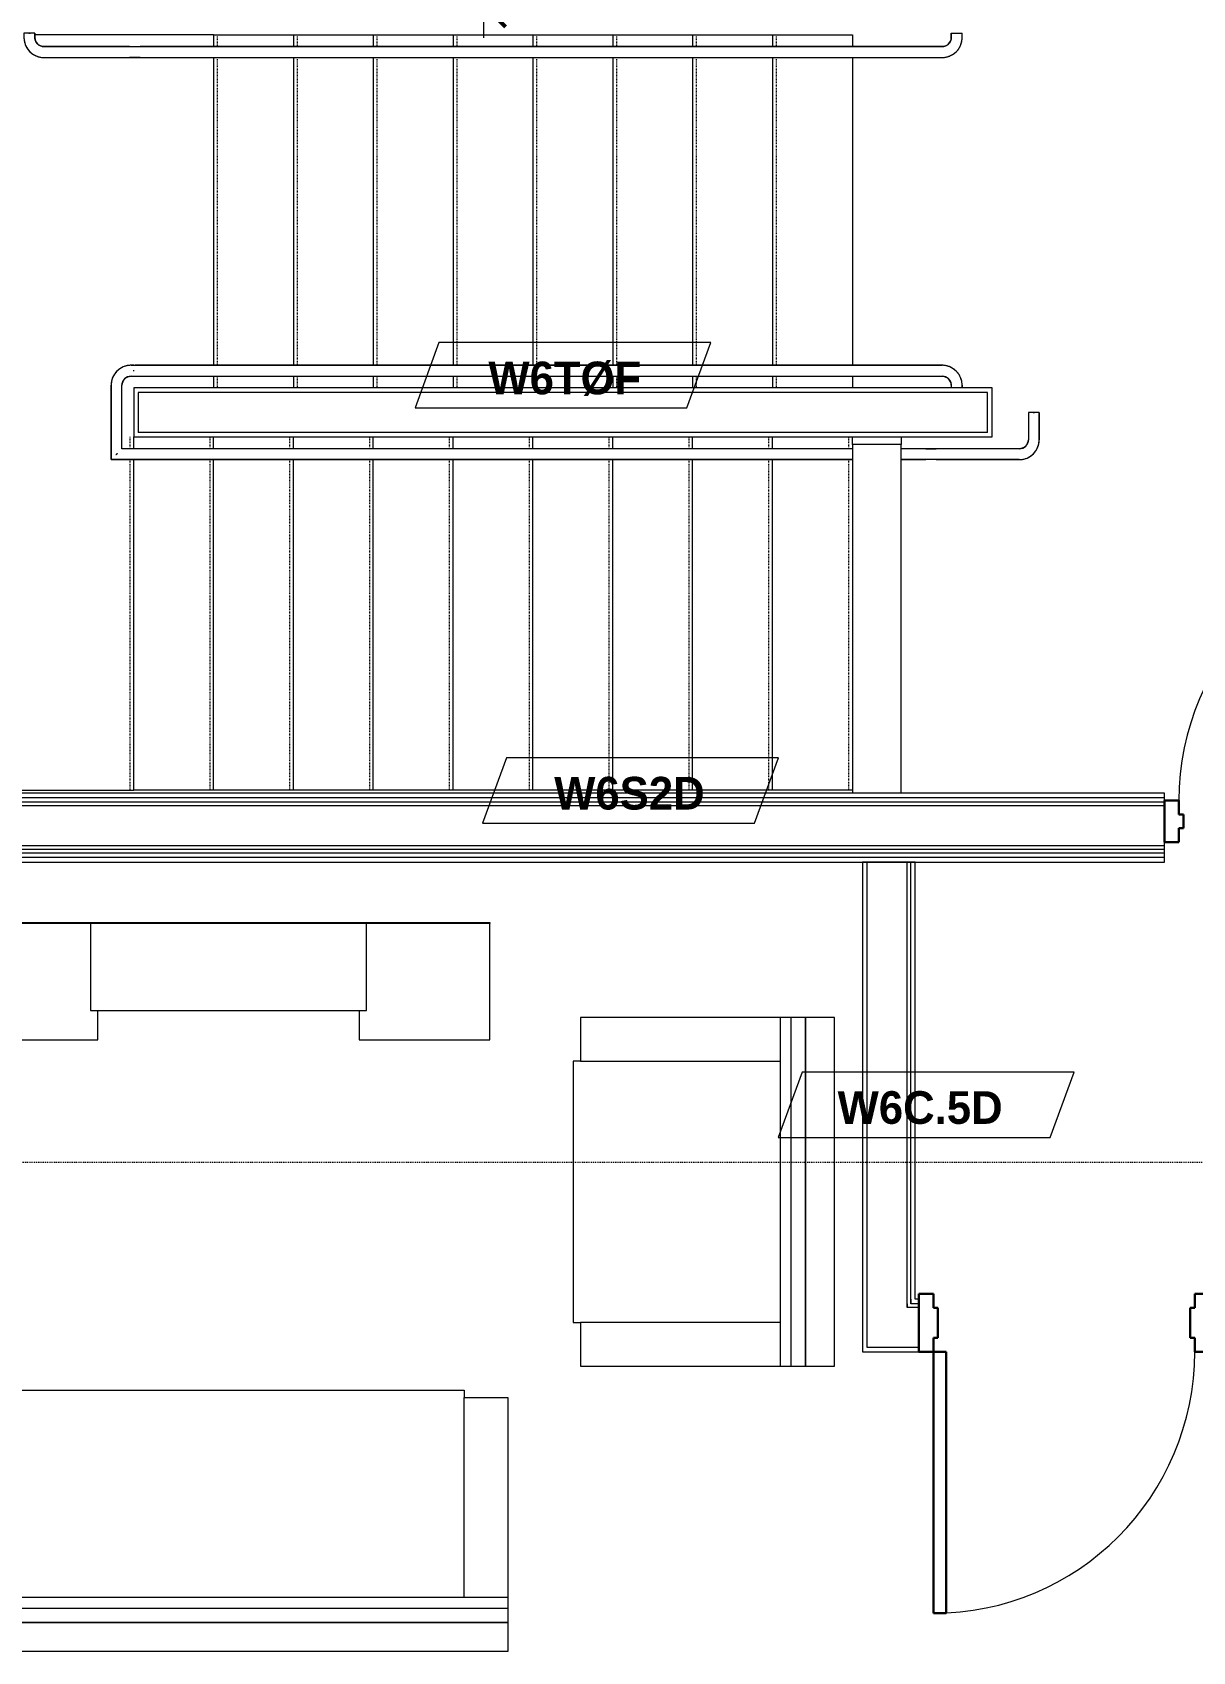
# Model space of a CAD drawing. Header units: inches. Extents: x -4010 to -1872, y 9846 to 12241.
# Drawn here: x -3785.3 to -3625.4, y 11321.3 to 11544.3 of the extents above; entities that cross this region are included whole.
import ezdxf

# ---------------------------------------------------------------- set-up
doc = ezdxf.new("R2010")
doc.units = ezdxf.units.IN
doc.header["$MEASUREMENT"] = 0
doc.linetypes.add('Aligning Line 1_8_', pattern=[0.25, 0.125, -0.125])
doc.linetypes.add('Overhead 1_16_', pattern=[0.101562, 0.0625, -0.039062])
for name, color, linetype, lineweight in [('0-1', 7, 'Continuous', 5), ('0-2', 7, 'Continuous', 9), ('0-3', 8, 'Continuous', 9), ('A-ANNO-DIMS', 211, 'Continuous', 9), ('A-ANNO-DIMS-48', 211, 'Continuous', 9), ('A-DOOR-1', 7, 'Continuous', 9), ('A-DOOR-2', 10, 'Continuous', 30), ('A-DOOR-FRAM-2', 10, 'Continuous', 30), ('A-FLOR-HRAL-1', 7, 'Continuous', 9), ('A-WALL-2', 250, 'Continuous', 18), ('A-WALL-IDEN', 211, 'Continuous', 9), ('G-ANNO-SYMB-1', 147, 'Aligning Line 1_8_', 9), ('I-FURN', 30, 'Continuous', 9), ('I-WALL-3', 7, 'Continuous', 9), ('Q-CASE-1', 7, 'Continuous', 9), ('S-STRS-1', 7, 'Continuous', 9), ('S-STRS-2', 7, 'Overhead 1_16_', 9)]:
    doc.layers.add(name, color=color, linetype=linetype, lineweight=lineweight)
doc.styles.add('Century Gothic', font='ufonts.com_century-gothic.ttf', dxfattribs={"height": 4.5})
doc.styles.add('Century Gothic_B', font='GOTHICB.TTF', dxfattribs={"height": 4.5})
doc.dimstyles.new('OD_1__HACK_2', dxfattribs={"dimscale": 12, "dimtxt": 4.698757, "dimasz": 0.5, "dimexe": 0.375, "dimexo": 0.25, "dimgap": 0.0625, "dimtad": 1, "dimdec": 4, "dimrnd": 0.0625, "dimzin": 3, "dimdsep": 46, "dimlunit": 4, "dimtxsty": 'Century Gothic', "dimblk1": 'OBLIQUE', "dimblk2": 'OBLIQUE', "dimsah": 1, "dimcen": 0.09, "dimdle": 0.375, "dimazin": 0, "dimtfac": 1, "dimtdec": 4, "dimtix": 1, "dimtmove": 0, "dimatfit": 3, "dimfxl": 1, "dimtvp": 1, "dimtfill": 1, "dimfrac": 2, "dimtolj": 1, "dimtzin": 0, "dimarcsym": 2})

# ---------------------------------------------------------------- blocks, each defined once
blk = doc.blocks.new('HOLLOW METAL - UNIT DOOR-2191978-UNITS PLANS - 3RD FLOOR')
at = {"layer": 'A-DOOR-1'}
blk.add_arc((18, 3.875), 36, 90, 180, dxfattribs=at)
at = {"layer": 'A-DOOR-2'}
for p, q in [((18, 39.875), (16.25, 39.875)), ((16.25, 39.875), (16.25, 3.875)), ((18, 3.875), (18, 39.875)), ((16.25, 3.875), (18, 3.875))]:
    blk.add_line(p, q, dxfattribs=at)
at = {"layer": 'A-DOOR-FRAM-2'}
for p, q in [((-18, 3.875), (-20, 3.875)), ((-20, 3.875), (-20, -4.125)), ((-18, 1.9375), (-18, 3.875)), ((18, 3.875), (18, 1.9375)), ((20, 3.875), (18, 3.875)), ((20, -4.125), (20, 3.875)), ((-17.375, 1.9375), (-18, 1.9375)), ((-17.375, -2.1875), (-17.375, 1.9375)), ((18, 1.9375), (17.375, 1.9375)), ((17.375, 1.9375), (17.375, -2.1875)), ((-18, -4.125), (-18, -2.1875)), ((-18, -2.1875), (-17.375, -2.1875)), ((17.375, -2.1875), (18, -2.1875)), ((18, -2.1875), (18, -4.125)), ((-20, -4.125), (-18, -4.125)), ((18, -4.125), (20, -4.125))]:
    blk.add_line(p, q, dxfattribs=at)
blk = doc.blocks.new('CTR - 1st Phase - Common Walls_rvt-1-UNITS PLANS - 3RD FLOOR')
at = {"layer": 'A-WALL-2'}
for p, q in [((-3670.27, 11369.86), (-3670.27, 11430.06)), ((-3664.77, 11369.86), (-3664.77, 11430.06)), ((-3664.27, 11369.86), (-3664.27, 11430.06)), ((-3670.27, 11369.24), (-3670.27, 11369.86)), ((-3670.27, 11368.74), (-3670.27, 11369.24)), ((-3664.77, 11369.24), (-3664.77, 11369.86)), ((-3664.77, 11369.24), (-3664.77, 11368.74)), ((-3664.77, 11368.74), (-3664.77, 11369.24)), ((-3664.27, 11369.86), (-3664.27, 11369.24)), ((-3664.27, 11369.24), (-3664.27, 11369.86)), ((-3663.15, 11369.24), (-3664.27, 11369.24)), ((-3670.27, 11363.24), (-3670.27, 11368.74)), ((-3663.15, 11368.74), (-3664.77, 11368.74)), ((-3663.15, 11363.24), (-3670.27, 11363.24))]:
    blk.add_line(p, q, dxfattribs=at)
at = {"layer": 'I-WALL-3'}
for p, q in [((-3670.9, 11430.06), (-3670.9, 11369.86)), ((-3663.65, 11430.06), (-3670.9, 11430.06)), ((-3663.65, 11369.86), (-3663.65, 11430.06)), ((-3670.9, 11369.86), (-3670.9, 11363.24)), ((-3663.15, 11369.86), (-3663.65, 11369.86)), ((-3670.9, 11363.24), (-3670.9, 11362.61)), ((-3670.9, 11362.61), (-3663.15, 11362.61))]:
    blk.add_line(p, q, dxfattribs=at)
at = {"layer": '0-3', "rotation": 180}
blk.add_blockref('HOLLOW METAL - UNIT DOOR-2191978-UNITS PLANS - 3RD FLOOR', (-3643.15, 11366.49), dxfattribs=at)
blk = doc.blocks.new('Top Rail Type - Top Rail_Internal_-2669964-UNITS PLANS - 3RD FLOOR')
at = {"layer": 'A-FLOR-HRAL-1'}
for p, q in [((-3771.3, 11498.5), (-3771.7, 11498.5)), ((-3759.92, 11498.5), (-3771.11, 11498.5)), ((-3672.41, 11498.5), (-3759.92, 11498.5)), ((-3659.95, 11498.5), (-3671.75, 11498.5)), ((-3771.7, 11497), (-3771.3, 11497)), ((-3771.11, 11497), (-3759.92, 11497)), ((-3759.92, 11497), (-3672.41, 11497)), ((-3671.75, 11497), (-3659.95, 11497)), ((-3774.45, 11495.75), (-3774.45, 11485.5)), ((-3772.95, 11487), (-3772.95, 11495.75)), ((-3658.7, 11495.75), (-3658.7, 11495.38)), ((-3657.2, 11495.38), (-3657.2, 11495.75)), ((-3648.07, 11492), (-3648.07, 11488.25)), ((-3647.42, 11492), (-3647.23, 11492)), ((-3646.57, 11488.25), (-3646.57, 11492)), ((-3774.45, 11485.5), (-3771.9, 11485.5)), ((-3771.9, 11487), (-3772.95, 11487)), ((-3672.32, 11487), (-3771.23, 11487)), ((-3771.23, 11485.5), (-3672.32, 11485.5)), ((-3662.21, 11487), (-3665.57, 11487)), ((-3665.57, 11485.5), (-3662.21, 11485.5)), ((-3649.32, 11487), (-3660.75, 11487)), ((-3660.75, 11485.5), (-3649.32, 11485.5))]:
    blk.add_line(p, q, dxfattribs=at)
at = {"layer": 'A-FLOR-HRAL-1', "flags": 128}
for points in [[(-3771.7, 11498.5), (-3771.81, 11498.5), (-3771.92, 11498.49), (-3772.03, 11498.48), (-3772.14, 11498.47), (-3772.25, 11498.45), (-3772.35, 11498.42), (-3772.46, 11498.39), (-3772.56, 11498.36), (-3772.67, 11498.33), (-3772.77, 11498.28), (-3772.87, 11498.24), (-3772.97, 11498.19), (-3773.07, 11498.14), (-3773.16, 11498.08), (-3773.25, 11498.02), (-3773.34, 11497.96), (-3773.43, 11497.89), (-3773.51, 11497.82), (-3773.59, 11497.75), (-3773.67, 11497.67), (-3773.75, 11497.59), (-3773.82, 11497.5), (-3773.89, 11497.42), (-3773.95, 11497.33), (-3774.01, 11497.24), (-3774.07, 11497.14), (-3774.12, 11497.05), (-3774.17, 11496.95), (-3774.22, 11496.85), (-3774.26, 11496.75), (-3774.3, 11496.65), (-3774.33, 11496.54), (-3774.36, 11496.43), (-3774.39, 11496.33), (-3774.41, 11496.22), (-3774.43, 11496.11), (-3774.44, 11496), (-3774.45, 11495.89), (-3774.45, 11495.78), (-3774.45, 11495.75)], [(-3671.75, 11498.5), (-3671.8, 11498.5), (-3671.84, 11498.5), (-3671.89, 11498.5), (-3671.94, 11498.5), (-3671.99, 11498.5), (-3672.04, 11498.5), (-3672.09, 11498.5), (-3672.14, 11498.5), (-3672.19, 11498.5), (-3672.23, 11498.5), (-3672.28, 11498.5), (-3672.32, 11498.5), (-3672.37, 11498.5), (-3672.41, 11498.5), (-3672.41, 11498.5)], [(-3657.2, 11495.75), (-3657.2, 11495.86), (-3657.21, 11495.97), (-3657.22, 11496.08), (-3657.23, 11496.19), (-3657.25, 11496.3), (-3657.28, 11496.41), (-3657.31, 11496.51), (-3657.34, 11496.62), (-3657.38, 11496.72), (-3657.42, 11496.82), (-3657.46, 11496.92), (-3657.51, 11497.02), (-3657.56, 11497.12), (-3657.62, 11497.21), (-3657.68, 11497.3), (-3657.74, 11497.39), (-3657.81, 11497.48), (-3657.88, 11497.57), (-3657.96, 11497.65), (-3658.03, 11497.72), (-3658.11, 11497.8), (-3658.2, 11497.87), (-3658.28, 11497.94), (-3658.37, 11498), (-3658.46, 11498.07), (-3658.56, 11498.12), (-3658.65, 11498.18), (-3658.75, 11498.23), (-3658.85, 11498.27), (-3658.95, 11498.32), (-3659.06, 11498.35), (-3659.16, 11498.39), (-3659.27, 11498.42), (-3659.37, 11498.44), (-3659.48, 11498.46), (-3659.59, 11498.48), (-3659.7, 11498.49), (-3659.81, 11498.5), (-3659.92, 11498.5), (-3659.95, 11498.5)], [(-3772.95, 11495.75), (-3772.95, 11495.8), (-3772.94, 11495.85), (-3772.94, 11495.9), (-3772.93, 11495.95), (-3772.92, 11496), (-3772.91, 11496.05), (-3772.9, 11496.1), (-3772.89, 11496.15), (-3772.87, 11496.19), (-3772.85, 11496.24), (-3772.83, 11496.28), (-3772.81, 11496.33), (-3772.78, 11496.37), (-3772.76, 11496.42), (-3772.73, 11496.46), (-3772.7, 11496.5), (-3772.67, 11496.54), (-3772.64, 11496.58), (-3772.6, 11496.61), (-3772.57, 11496.65), (-3772.53, 11496.68), (-3772.5, 11496.72), (-3772.46, 11496.75), (-3772.42, 11496.78), (-3772.37, 11496.8), (-3772.33, 11496.83), (-3772.29, 11496.85), (-3772.24, 11496.88), (-3772.2, 11496.9), (-3772.15, 11496.92), (-3772.1, 11496.93), (-3772.06, 11496.95), (-3772.01, 11496.96), (-3771.96, 11496.97), (-3771.91, 11496.98), (-3771.86, 11496.99), (-3771.81, 11497), (-3771.76, 11497), (-3771.71, 11497), (-3771.7, 11497)], [(-3672.41, 11497), (-3672.37, 11497), (-3672.33, 11497), (-3672.28, 11497), (-3672.24, 11497), (-3672.19, 11497), (-3672.14, 11497), (-3672.09, 11497), (-3672.05, 11497), (-3672, 11497), (-3671.95, 11497), (-3671.9, 11497), (-3671.85, 11497), (-3671.8, 11497), (-3671.75, 11497), (-3671.75, 11497)], [(-3659.95, 11497), (-3659.9, 11497), (-3659.85, 11497), (-3659.8, 11496.99), (-3659.75, 11496.99), (-3659.7, 11496.98), (-3659.65, 11496.97), (-3659.6, 11496.95), (-3659.56, 11496.94), (-3659.51, 11496.92), (-3659.46, 11496.9), (-3659.42, 11496.88), (-3659.37, 11496.86), (-3659.33, 11496.84), (-3659.28, 11496.81), (-3659.24, 11496.78), (-3659.2, 11496.75), (-3659.16, 11496.72), (-3659.12, 11496.69), (-3659.09, 11496.66), (-3659.05, 11496.62), (-3659.02, 11496.59), (-3658.99, 11496.55), (-3658.95, 11496.51), (-3658.92, 11496.47), (-3658.9, 11496.43), (-3658.87, 11496.38), (-3658.85, 11496.34), (-3658.82, 11496.3), (-3658.8, 11496.25), (-3658.78, 11496.2), (-3658.77, 11496.16), (-3658.75, 11496.11), (-3658.74, 11496.06), (-3658.73, 11496.01), (-3658.72, 11495.96), (-3658.71, 11495.91), (-3658.7, 11495.87), (-3658.7, 11495.82), (-3658.7, 11495.77), (-3658.7, 11495.75)], [(-3649.32, 11485.5), (-3649.21, 11485.5), (-3649.1, 11485.51), (-3648.99, 11485.52), (-3648.89, 11485.54), (-3648.78, 11485.56), (-3648.67, 11485.58), (-3648.56, 11485.61), (-3648.46, 11485.64), (-3648.35, 11485.68), (-3648.25, 11485.72), (-3648.15, 11485.76), (-3648.05, 11485.81), (-3647.96, 11485.87), (-3647.86, 11485.92), (-3647.77, 11485.98), (-3647.68, 11486.05), (-3647.59, 11486.11), (-3647.51, 11486.18), (-3647.43, 11486.26), (-3647.35, 11486.34), (-3647.28, 11486.42), (-3647.2, 11486.5), (-3647.14, 11486.59), (-3647.07, 11486.67), (-3647.01, 11486.77), (-3646.95, 11486.86), (-3646.9, 11486.96), (-3646.85, 11487.05), (-3646.8, 11487.15), (-3646.76, 11487.26), (-3646.72, 11487.36), (-3646.69, 11487.46), (-3646.66, 11487.57), (-3646.63, 11487.68), (-3646.61, 11487.78), (-3646.6, 11487.89), (-3646.59, 11488), (-3646.58, 11488.11), (-3646.57, 11488.22), (-3646.57, 11488.25)], [(-3648.07, 11488.25), (-3648.07, 11488.2), (-3648.08, 11488.15), (-3648.08, 11488.1), (-3648.09, 11488.05), (-3648.1, 11488), (-3648.11, 11487.95), (-3648.12, 11487.91), (-3648.14, 11487.86), (-3648.15, 11487.81), (-3648.17, 11487.77), (-3648.19, 11487.72), (-3648.21, 11487.67), (-3648.24, 11487.63), (-3648.26, 11487.59), (-3648.29, 11487.55), (-3648.32, 11487.51), (-3648.35, 11487.47), (-3648.38, 11487.43), (-3648.42, 11487.39), (-3648.45, 11487.36), (-3648.49, 11487.32), (-3648.53, 11487.29), (-3648.57, 11487.26), (-3648.61, 11487.23), (-3648.65, 11487.2), (-3648.69, 11487.17), (-3648.73, 11487.15), (-3648.78, 11487.13), (-3648.82, 11487.11), (-3648.87, 11487.09), (-3648.92, 11487.07), (-3648.97, 11487.05), (-3649.01, 11487.04), (-3649.06, 11487.03), (-3649.11, 11487.02), (-3649.16, 11487.01), (-3649.21, 11487.01), (-3649.26, 11487), (-3649.31, 11487), (-3649.32, 11487)], [(-3771.23, 11487), (-3771.28, 11487), (-3771.32, 11487), (-3771.37, 11487), (-3771.41, 11487), (-3771.46, 11487), (-3771.51, 11487), (-3771.55, 11487), (-3771.6, 11487), (-3771.65, 11487), (-3771.7, 11487), (-3771.75, 11487), (-3771.8, 11487), (-3771.85, 11487), (-3771.9, 11487), (-3771.9, 11487)], [(-3771.9, 11485.5), (-3771.85, 11485.5), (-3771.8, 11485.5), (-3771.75, 11485.5), (-3771.7, 11485.5), (-3771.65, 11485.5), (-3771.61, 11485.5), (-3771.56, 11485.5), (-3771.51, 11485.5), (-3771.46, 11485.5), (-3771.42, 11485.5), (-3771.37, 11485.5), (-3771.33, 11485.5), (-3771.28, 11485.5), (-3771.24, 11485.5), (-3771.23, 11485.5)], [(-3662.21, 11487), (-3662.12, 11487), (-3662.02, 11487), (-3661.92, 11487), (-3661.82, 11487), (-3661.72, 11487), (-3661.62, 11487), (-3661.51, 11487), (-3661.41, 11487), (-3661.3, 11487), (-3661.19, 11487), (-3661.08, 11487), (-3660.97, 11487), (-3660.86, 11487), (-3660.75, 11487), (-3660.75, 11487)], [(-3660.75, 11485.5), (-3660.86, 11485.5), (-3660.96, 11485.5), (-3661.07, 11485.5), (-3661.18, 11485.5), (-3661.29, 11485.5), (-3661.4, 11485.5), (-3661.51, 11485.5), (-3661.61, 11485.5), (-3661.71, 11485.5), (-3661.82, 11485.5), (-3661.92, 11485.5), (-3662.01, 11485.5), (-3662.11, 11485.5), (-3662.21, 11485.5), (-3662.21, 11485.5)]]:
    blk.add_lwpolyline(points, dxfattribs=at)
at = {"layer": 'A-FLOR-HRAL-1'}
blk.add_open_spline([(-3771.32, 11497.67), (-3771.32, 11497.7), (-3771.32, 11497.75), (-3771.32, 11497.8), (-3771.32, 11497.83)], degree=3, dxfattribs=at)
blk.add_open_spline([(-3773.61, 11486.34), (-3773.62, 11486.33), (-3773.65, 11486.3), (-3773.7, 11486.25), (-3773.75, 11486.2), (-3773.78, 11486.17), (-3773.79, 11486.16)], degree=3, knots=[0.46086968, 0.46086968, 0.46086968, 0.46086968, 0.47916667, 0.5, 0.52083333, 0.53913032, 0.53913032, 0.53913032, 0.53913032], dxfattribs=at)
blk = doc.blocks.new('Top Rail Type - Top Rail_Internal_-V3-UNITS PLANS - 3RD FLOOR')
at = {"layer": 'A-FLOR-HRAL-1'}
for p, q in [((-3771.7, 11498.5), (-3771.32, 11498.5)), ((-3771.32, 11498.5), (-3672.81, 11498.5)), ((-3672.81, 11498.5), (-3671.75, 11498.5)), ((-3671.75, 11498.5), (-3659.95, 11498.5)), ((-3771.7, 11497), (-3771.32, 11497)), ((-3771.32, 11497), (-3672.81, 11497)), ((-3672.81, 11497), (-3671.75, 11497)), ((-3671.75, 11497), (-3659.95, 11497)), ((-3774.45, 11485.5), (-3774.45, 11495.75)), ((-3772.95, 11487), (-3772.95, 11495.75)), ((-3658.7, 11495.75), (-3658.7, 11495.38)), ((-3657.2, 11495.75), (-3657.2, 11495.38)), ((-3646.57, 11492), (-3648.07, 11492)), ((-3648.07, 11492), (-3648.07, 11488.25)), ((-3646.57, 11492), (-3646.57, 11488.25)), ((-3771.9, 11485.5), (-3774.45, 11485.5)), ((-3771.9, 11487), (-3772.95, 11487)), ((-3770.83, 11487), (-3771.9, 11487)), ((-3770.83, 11485.5), (-3771.9, 11485.5)), ((-3672.32, 11487), (-3770.83, 11487)), ((-3672.32, 11485.5), (-3770.83, 11485.5)), ((-3661.81, 11487), (-3665.57, 11487)), ((-3661.81, 11485.5), (-3665.57, 11485.5)), ((-3660.75, 11487), (-3661.81, 11487)), ((-3660.75, 11485.5), (-3661.81, 11485.5)), ((-3649.32, 11487), (-3660.75, 11487)), ((-3649.32, 11485.5), (-3660.75, 11485.5))]:
    blk.add_line(p, q, dxfattribs=at)
for centre, radius, start, end in [((-3771.7, 11495.75), 2.75, 90, 180), ((-3659.95, 11495.75), 2.75, 0, 90), ((-3771.7, 11495.75), 1.25, 90, 180), ((-3659.95, 11495.75), 1.25, 0, 90), ((-3649.32, 11488.25), 1.25, 270, 0), ((-3649.32, 11488.25), 2.75, 270, 0)]:
    blk.add_arc(centre, radius, start, end, dxfattribs=at)
blk = doc.blocks.new('Top Rail Type - Top Rail_Internal_-2669966-UNITS PLANS - 3RD FLOOR')
at = {"layer": 'A-FLOR-HRAL-1'}
for p, q in [((-3786.45, 11544.25), (-3786.45, 11543.63)), ((-3785.79, 11544.25), (-3785.61, 11544.25)), ((-3784.95, 11543.63), (-3784.95, 11544.25)), ((-3658.7, 11544.25), (-3658.7, 11543.63)), ((-3658.04, 11544.25), (-3657.84, 11544.25)), ((-3657.2, 11543.63), (-3657.2, 11544.25)), ((-3771.9, 11542.38), (-3783.7, 11542.38)), ((-3783.7, 11540.88), (-3771.9, 11540.88)), ((-3759.92, 11542.38), (-3770.43, 11542.38)), ((-3770.43, 11540.88), (-3759.92, 11540.88)), ((-3672.41, 11542.38), (-3759.92, 11542.38)), ((-3759.92, 11540.88), (-3672.41, 11540.88)), ((-3659.95, 11542.38), (-3671.75, 11542.38)), ((-3671.75, 11540.88), (-3659.95, 11540.88))]:
    blk.add_line(p, q, dxfattribs=at)
at = {"layer": 'A-FLOR-HRAL-1', "flags": 128}
for points in [[(-3786.45, 11543.63), (-3786.45, 11543.52), (-3786.44, 11543.41), (-3786.43, 11543.3), (-3786.41, 11543.19), (-3786.39, 11543.08), (-3786.37, 11542.97), (-3786.34, 11542.87), (-3786.31, 11542.76), (-3786.27, 11542.66), (-3786.23, 11542.56), (-3786.19, 11542.46), (-3786.14, 11542.36), (-3786.09, 11542.26), (-3786.03, 11542.17), (-3785.97, 11542.07), (-3785.9, 11541.98), (-3785.84, 11541.9), (-3785.77, 11541.81), (-3785.69, 11541.73), (-3785.61, 11541.65), (-3785.53, 11541.58), (-3785.45, 11541.51), (-3785.36, 11541.44), (-3785.28, 11541.37), (-3785.18, 11541.31), (-3785.09, 11541.26), (-3784.99, 11541.2), (-3784.9, 11541.15), (-3784.8, 11541.11), (-3784.7, 11541.06), (-3784.59, 11541.03), (-3784.49, 11540.99), (-3784.38, 11540.96), (-3784.27, 11540.94), (-3784.17, 11540.92), (-3784.06, 11540.9), (-3783.95, 11540.89), (-3783.84, 11540.88), (-3783.73, 11540.88), (-3783.7, 11540.88)], [(-3783.7, 11542.38), (-3783.75, 11542.38), (-3783.8, 11542.38), (-3783.85, 11542.39), (-3783.9, 11542.39), (-3783.95, 11542.4), (-3784, 11542.41), (-3784.04, 11542.43), (-3784.09, 11542.44), (-3784.14, 11542.46), (-3784.19, 11542.48), (-3784.23, 11542.5), (-3784.28, 11542.52), (-3784.32, 11542.54), (-3784.36, 11542.57), (-3784.4, 11542.6), (-3784.45, 11542.62), (-3784.48, 11542.65), (-3784.52, 11542.69), (-3784.56, 11542.72), (-3784.6, 11542.76), (-3784.63, 11542.79), (-3784.66, 11542.83), (-3784.69, 11542.87), (-3784.72, 11542.91), (-3784.75, 11542.95), (-3784.78, 11542.99), (-3784.8, 11543.04), (-3784.82, 11543.08), (-3784.84, 11543.13), (-3784.86, 11543.17), (-3784.88, 11543.22), (-3784.9, 11543.27), (-3784.91, 11543.32), (-3784.92, 11543.37), (-3784.93, 11543.41), (-3784.94, 11543.46), (-3784.94, 11543.51), (-3784.95, 11543.56), (-3784.95, 11543.61), (-3784.95, 11543.63)], [(-3659.95, 11540.88), (-3659.84, 11540.88), (-3659.73, 11540.89), (-3659.62, 11540.9), (-3659.51, 11540.91), (-3659.4, 11540.93), (-3659.3, 11540.96), (-3659.19, 11540.98), (-3659.08, 11541.02), (-3658.98, 11541.05), (-3658.88, 11541.09), (-3658.78, 11541.14), (-3658.68, 11541.19), (-3658.58, 11541.24), (-3658.49, 11541.3), (-3658.4, 11541.36), (-3658.31, 11541.42), (-3658.22, 11541.49), (-3658.14, 11541.56), (-3658.05, 11541.63), (-3657.98, 11541.71), (-3657.9, 11541.79), (-3657.83, 11541.87), (-3657.76, 11541.96), (-3657.7, 11542.05), (-3657.63, 11542.14), (-3657.58, 11542.23), (-3657.52, 11542.33), (-3657.47, 11542.43), (-3657.43, 11542.53), (-3657.39, 11542.63), (-3657.35, 11542.73), (-3657.31, 11542.84), (-3657.28, 11542.94), (-3657.26, 11543.05), (-3657.24, 11543.16), (-3657.22, 11543.27), (-3657.21, 11543.38), (-3657.2, 11543.49), (-3657.2, 11543.6), (-3657.2, 11543.63)], [(-3658.7, 11543.63), (-3658.7, 11543.58), (-3658.7, 11543.53), (-3658.71, 11543.48), (-3658.71, 11543.43), (-3658.72, 11543.38), (-3658.73, 11543.33), (-3658.75, 11543.28), (-3658.76, 11543.23), (-3658.78, 11543.19), (-3658.8, 11543.14), (-3658.82, 11543.09), (-3658.84, 11543.05), (-3658.86, 11543.01), (-3658.89, 11542.96), (-3658.92, 11542.92), (-3658.95, 11542.88), (-3658.98, 11542.84), (-3659.01, 11542.8), (-3659.04, 11542.77), (-3659.08, 11542.73), (-3659.11, 11542.7), (-3659.15, 11542.66), (-3659.19, 11542.63), (-3659.23, 11542.6), (-3659.27, 11542.58), (-3659.32, 11542.55), (-3659.36, 11542.52), (-3659.4, 11542.5), (-3659.45, 11542.48), (-3659.5, 11542.46), (-3659.54, 11542.44), (-3659.59, 11542.43), (-3659.64, 11542.42), (-3659.69, 11542.4), (-3659.74, 11542.4), (-3659.79, 11542.39), (-3659.84, 11542.38), (-3659.89, 11542.38), (-3659.94, 11542.38), (-3659.95, 11542.38)], [(-3771.9, 11542.38), (-3771.79, 11542.38), (-3771.68, 11542.38), (-3771.57, 11542.38), (-3771.46, 11542.38), (-3771.36, 11542.38), (-3771.25, 11542.38), (-3771.14, 11542.38), (-3771.04, 11542.38), (-3770.93, 11542.38), (-3770.83, 11542.38), (-3770.73, 11542.38), (-3770.63, 11542.38), (-3770.54, 11542.38), (-3770.44, 11542.38), (-3770.43, 11542.38)], [(-3770.43, 11540.88), (-3770.53, 11540.88), (-3770.62, 11540.88), (-3770.72, 11540.88), (-3770.82, 11540.88), (-3770.93, 11540.88), (-3771.03, 11540.88), (-3771.13, 11540.88), (-3771.24, 11540.88), (-3771.35, 11540.88), (-3771.46, 11540.88), (-3771.56, 11540.88), (-3771.67, 11540.88), (-3771.78, 11540.88), (-3771.89, 11540.88), (-3771.9, 11540.88)], [(-3671.75, 11542.38), (-3671.8, 11542.38), (-3671.84, 11542.38), (-3671.89, 11542.38), (-3671.94, 11542.38), (-3671.99, 11542.38), (-3672.04, 11542.38), (-3672.09, 11542.38), (-3672.14, 11542.38), (-3672.19, 11542.38), (-3672.23, 11542.38), (-3672.28, 11542.38), (-3672.32, 11542.38), (-3672.37, 11542.38), (-3672.41, 11542.38), (-3672.41, 11542.38)], [(-3672.41, 11540.88), (-3672.37, 11540.88), (-3672.33, 11540.88), (-3672.28, 11540.88), (-3672.24, 11540.88), (-3672.19, 11540.88), (-3672.14, 11540.88), (-3672.09, 11540.88), (-3672.05, 11540.88), (-3672, 11540.88), (-3671.95, 11540.88), (-3671.9, 11540.88), (-3671.85, 11540.88), (-3671.8, 11540.88), (-3671.75, 11540.88), (-3671.75, 11540.88)]]:
    blk.add_lwpolyline(points, dxfattribs=at)
blk = doc.blocks.new('Top Rail Type - Top Rail_Internal_-V6-UNITS PLANS - 3RD FLOOR')
at = {"layer": 'A-FLOR-HRAL-1'}
for p, q in [((-3784.95, 11544.25), (-3786.45, 11544.25)), ((-3786.45, 11544.25), (-3786.45, 11543.63)), ((-3784.95, 11544.25), (-3784.95, 11543.63)), ((-3658.7, 11544.25), (-3657.2, 11544.25)), ((-3658.7, 11543.63), (-3658.7, 11544.25)), ((-3657.2, 11543.63), (-3657.2, 11544.25)), ((-3783.7, 11542.38), (-3771.9, 11542.38)), ((-3783.7, 11540.88), (-3771.9, 11540.88)), ((-3771.9, 11542.38), (-3770.83, 11542.38)), ((-3771.9, 11540.88), (-3770.83, 11540.88)), ((-3770.83, 11542.38), (-3672.81, 11542.38)), ((-3770.83, 11540.88), (-3672.81, 11540.88)), ((-3672.81, 11542.38), (-3671.75, 11542.38)), ((-3672.81, 11540.88), (-3671.75, 11540.88)), ((-3671.75, 11542.38), (-3659.95, 11542.38)), ((-3671.75, 11540.88), (-3659.95, 11540.88))]:
    blk.add_line(p, q, dxfattribs=at)
for centre, radius, start, end in [((-3783.7, 11543.63), 2.75, 180, 270), ((-3783.7, 11543.63), 1.25, 180, 270), ((-3659.95, 11543.63), 2.75, 270, 0), ((-3659.95, 11543.63), 1.25, 270, 0)]:
    blk.add_arc(centre, radius, start, end, dxfattribs=at)
blk = doc.blocks.new('top of stairs parapet wall2 - top of stairs parapet wall-2386922-UNITS PLANS - 3RD FLOOR')
at = {"layer": 'Q-CASE-1'}
for p, q in [((-2583.7, 10168.59), (-2631.75, 10168.59)), ((-2583.7, 10161.84), (-2583.7, 10168.59)), ((-2631.75, 10161.84), (-2583.7, 10161.84))]:
    blk.add_line(p, q, dxfattribs=at)
blk = doc.blocks.new('HOLLOW METAL - STAIR DOOR 3-0 x 6-8-2639241-UNITS PLANS - 3RD FLOOR')
at = {"layer": 'A-DOOR-1'}
blk.add_arc((18, 4), 36, 90, 180, dxfattribs=at)
at = {"layer": 'A-DOOR-2'}
for p, q in [((18, 40), (16.25, 40)), ((16.25, 40), (16.25, 4)), ((18, 4), (18, 40)), ((16.25, 4), (18, 4))]:
    blk.add_line(p, q, dxfattribs=at)
at = {"layer": 'A-DOOR-FRAM-2'}
for p, q in [((-18, 4), (-20, 4)), ((-20, 4), (-20, -1.75)), ((-18, 2.0625), (-18, 4)), ((18, 4), (18, 2.0625)), ((20, 4), (18, 4)), ((20, -1.75), (20, 4)), ((-17.375, 2.0625), (-18, 2.0625)), ((-18, -1.75), (-18, 0.1875)), ((-18, 0.1875), (-17.375, 0.1875)), ((-17.375, 0.1875), (-17.375, 2.0625)), ((18, 2.0625), (17.375, 2.0625)), ((17.375, 2.0625), (17.375, 0.1875)), ((17.375, 0.1875), (18, 0.1875)), ((18, 0.1875), (18, -1.75)), ((-20, -1.75), (-18, -1.75)), ((18, -1.75), (20, -1.75))]:
    blk.add_line(p, q, dxfattribs=at)
blk = doc.blocks.new('CTR - 1st Phase -Stairs _ Elevators_rvt-1-UNITS PLANS - 3RD FLOOR')
at = {"layer": 'A-WALL-2'}
for p, q in [((-3770.7, 11494.75), (-3770.7, 11489.25)), ((-3653.7, 11494.75), (-3770.7, 11494.75)), ((-3653.7, 11489.25), (-3653.7, 11494.75)), ((-3653.7, 11489.25), (-3770.7, 11489.25)), ((-3629.32, 11438.94), (-3823.82, 11438.94)), ((-3629.32, 11438.31), (-3823.82, 11438.31)), ((-3629.32, 11437.81), (-3823.82, 11437.81)), ((-3629.32, 11432.31), (-3823.82, 11432.31)), ((-3629.32, 11431.81), (-3823.82, 11431.81)), ((-3629.32, 11431.31), (-3823.82, 11431.31)), ((-3629.32, 11430.69), (-3823.82, 11430.69))]:
    blk.add_line(p, q, dxfattribs=at)
at = {"layer": 'G-ANNO-SYMB-1'}
blk.add_line((-3429.67, 11388.71), (-3865.75, 11388.71), dxfattribs=at)
at = {"layer": 'I-WALL-3'}
for p, q in [((-3653.07, 11495.38), (-3771.32, 11495.38)), ((-3771.32, 11495.38), (-3771.32, 11494.75)), ((-3771.32, 11494.75), (-3771.32, 11489.25)), ((-3653.07, 11494.75), (-3653.07, 11495.38)), ((-3653.07, 11489.25), (-3653.07, 11494.75)), ((-3771.32, 11489.25), (-3771.32, 11488.63)), ((-3771.32, 11488.63), (-3653.07, 11488.63)), ((-3672.32, 11487.61), (-3672.32, 11488.63)), ((-3665.57, 11488.63), (-3665.57, 11487.61)), ((-3653.07, 11488.63), (-3653.07, 11489.25)), ((-3629.32, 11439.56), (-3823.82, 11439.56)), ((-3629.32, 11438.56), (-3629.32, 11439.56)), ((-3629.32, 11430.06), (-3629.32, 11432.81)), ((-3823.82, 11430.06), (-3629.32, 11430.06))]:
    blk.add_line(p, q, dxfattribs=at)
at = {"layer": 'S-STRS-1'}
for p, q in [((-3760.32, 11544), (-3784.95, 11544)), ((-3760.32, 11544), (-3760.32, 11542.38)), ((-3760.32, 11544), (-3749.32, 11544)), ((-3749.32, 11544), (-3738.32, 11544)), ((-3749.32, 11544), (-3749.32, 11542.38)), ((-3738.32, 11544), (-3727.32, 11544)), ((-3738.32, 11544), (-3738.32, 11542.38)), ((-3727.32, 11544), (-3716.32, 11544)), ((-3727.32, 11544), (-3727.32, 11542.38)), ((-3716.32, 11544), (-3705.32, 11544)), ((-3716.32, 11544), (-3716.32, 11542.38)), ((-3705.32, 11544), (-3694.32, 11544)), ((-3705.32, 11544), (-3705.32, 11542.38)), ((-3694.32, 11544), (-3683.32, 11544)), ((-3694.32, 11544), (-3694.32, 11542.38)), ((-3683.32, 11544), (-3672.32, 11544)), ((-3683.32, 11544), (-3683.32, 11542.38)), ((-3672.32, 11544), (-3672.32, 11542.38)), ((-3760.32, 11540.88), (-3760.32, 11498.5)), ((-3749.32, 11540.88), (-3749.32, 11498.5)), ((-3738.32, 11540.88), (-3738.32, 11498.5)), ((-3727.32, 11540.88), (-3727.32, 11498.5)), ((-3716.32, 11540.88), (-3716.32, 11498.5)), ((-3705.32, 11540.88), (-3705.32, 11498.5)), ((-3694.32, 11540.88), (-3694.32, 11498.5)), ((-3683.32, 11540.88), (-3683.32, 11498.5)), ((-3672.32, 11540.88), (-3672.32, 11498.5)), ((-3760.32, 11497), (-3760.32, 11495.38)), ((-3749.32, 11497), (-3749.32, 11495.38)), ((-3738.32, 11497), (-3738.32, 11495.38)), ((-3727.32, 11497), (-3727.32, 11495.38)), ((-3716.32, 11497), (-3716.32, 11495.38)), ((-3705.32, 11497), (-3705.32, 11495.38)), ((-3694.32, 11497), (-3694.32, 11495.38)), ((-3683.32, 11497), (-3683.32, 11495.38)), ((-3672.32, 11497), (-3672.32, 11495.38)), ((-3771.32, 11487), (-3771.32, 11488.63)), ((-3760.32, 11487), (-3760.32, 11488.63)), ((-3749.32, 11487), (-3749.32, 11488.63)), ((-3738.32, 11487), (-3738.32, 11488.63)), ((-3727.32, 11487), (-3727.32, 11488.63)), ((-3716.32, 11487), (-3716.32, 11488.63)), ((-3705.32, 11487), (-3705.32, 11488.63)), ((-3694.32, 11487), (-3694.32, 11488.63)), ((-3683.32, 11487), (-3683.32, 11488.63)), ((-3771.32, 11440), (-3771.32, 11485.5)), ((-3760.32, 11440), (-3760.32, 11485.5)), ((-3749.32, 11440), (-3749.32, 11485.5)), ((-3738.32, 11440), (-3738.32, 11485.5)), ((-3727.32, 11440), (-3727.32, 11485.5)), ((-3716.32, 11440), (-3716.32, 11485.5)), ((-3705.32, 11440), (-3705.32, 11485.5)), ((-3694.32, 11440), (-3694.32, 11485.5)), ((-3683.32, 11440), (-3683.32, 11485.5)), ((-3819.32, 11440), (-3771.32, 11440)), ((-3760.32, 11440), (-3771.32, 11440)), ((-3749.32, 11440), (-3760.32, 11440)), ((-3738.32, 11440), (-3749.32, 11440)), ((-3727.32, 11440), (-3738.32, 11440)), ((-3716.32, 11440), (-3727.32, 11440)), ((-3705.32, 11440), (-3716.32, 11440)), ((-3694.32, 11440), (-3705.32, 11440)), ((-3683.32, 11440), (-3694.32, 11440)), ((-3672.32, 11440), (-3683.32, 11440))]:
    blk.add_line(p, q, dxfattribs=at)
at = {"layer": 'S-STRS-2'}
for p, q in [((-3759.82, 11544), (-3759.82, 11542.38)), ((-3748.82, 11544), (-3748.82, 11542.38)), ((-3737.82, 11544), (-3737.82, 11542.38)), ((-3726.82, 11544), (-3726.82, 11542.38)), ((-3715.82, 11544), (-3715.82, 11542.38)), ((-3704.82, 11544), (-3704.82, 11542.38)), ((-3693.82, 11544), (-3693.82, 11542.38)), ((-3682.82, 11544), (-3682.82, 11542.38)), ((-3759.82, 11540.88), (-3759.82, 11498.5)), ((-3748.82, 11540.88), (-3748.82, 11498.5)), ((-3737.82, 11540.88), (-3737.82, 11498.5)), ((-3726.82, 11540.88), (-3726.82, 11498.5)), ((-3715.82, 11540.88), (-3715.82, 11498.5)), ((-3704.82, 11540.88), (-3704.82, 11498.5)), ((-3693.82, 11540.88), (-3693.82, 11498.5)), ((-3682.82, 11540.88), (-3682.82, 11498.5)), ((-3759.82, 11497), (-3759.82, 11495.38)), ((-3748.82, 11497), (-3748.82, 11495.38)), ((-3737.82, 11497), (-3737.82, 11495.38)), ((-3726.82, 11497), (-3726.82, 11495.38)), ((-3715.82, 11497), (-3715.82, 11495.38)), ((-3704.82, 11497), (-3704.82, 11495.38)), ((-3693.82, 11497), (-3693.82, 11495.38)), ((-3682.82, 11497), (-3682.82, 11495.38)), ((-3771.82, 11487), (-3771.82, 11488.63)), ((-3760.82, 11487), (-3760.82, 11488.63)), ((-3749.82, 11487), (-3749.82, 11488.63)), ((-3738.82, 11487), (-3738.82, 11488.63)), ((-3727.82, 11487), (-3727.82, 11488.63)), ((-3716.82, 11487), (-3716.82, 11488.63)), ((-3705.82, 11487), (-3705.82, 11488.63)), ((-3694.82, 11487), (-3694.82, 11488.63)), ((-3683.82, 11487), (-3683.82, 11488.63)), ((-3672.82, 11487), (-3672.82, 11488.63)), ((-3771.82, 11440), (-3771.82, 11485.51)), ((-3760.82, 11440), (-3760.82, 11485.5)), ((-3749.82, 11440), (-3749.82, 11485.5)), ((-3738.82, 11440), (-3738.82, 11485.5)), ((-3727.82, 11440), (-3727.82, 11485.5)), ((-3716.82, 11440), (-3716.82, 11485.5)), ((-3705.82, 11440), (-3705.82, 11485.5)), ((-3694.82, 11440), (-3694.82, 11485.5)), ((-3683.82, 11440), (-3683.82, 11485.5)), ((-3672.82, 11440), (-3672.82, 11485.5))]:
    blk.add_line(p, q, dxfattribs=at)
at = {"layer": '0-2'}
for name, p in [('Top Rail Type - Top Rail_Internal_-2669966-UNITS PLANS - 3RD FLOOR', (0, 0)), ('Top Rail Type - Top Rail_Internal_-V6-UNITS PLANS - 3RD FLOOR', (0, 0)), ('Top Rail Type - Top Rail_Internal_-2669964-UNITS PLANS - 3RD FLOOR', (0, 0)), ('Top Rail Type - Top Rail_Internal_-V3-UNITS PLANS - 3RD FLOOR', (0, 0)), ('HOLLOW METAL - STAIR DOOR 3-0 x 6-8-2639241-UNITS PLANS - 3RD FLOOR', (-3609.32, 11434.56))]:
    blk.add_blockref(name, p, dxfattribs=at)
at = {"layer": '0-2', "rotation": 90}
blk.add_blockref('top of stairs parapet wall2 - top of stairs parapet wall-2386922-UNITS PLANS - 3RD FLOOR', (6496.27, 14071.31), dxfattribs=at)
blk = doc.blocks.new('Entertainment_Center_14771 - Entertainment_Center_14771-3403083-UNITS PLANS - 3RD FLOOR')
at = {"layer": 'I-FURN'}
for p, q in [((-18, 10), (-36, 10)), ((-36, 10), (-36, -6)), ((-34.85, 10.03), (-35.34, 10.03)), ((-35.34, 10.03), (-35.34, 10)), ((-34.85, 10), (-34.85, 10.03)), ((-18.66, 10.03), (-19.66, 10.03)), ((-19.66, 10.03), (-19.66, 10)), ((-18.66, 10), (-18.66, 10.03)), ((-18, 6), (-18, 10)), ((36, 10), (18, 10)), ((18, 10), (18, 6)), ((18.66, 10.03), (18.66, 10)), ((19.66, 10.03), (18.66, 10.03)), ((19.66, 10), (19.66, 10.03)), ((35.34, 10.03), (34.85, 10.03)), ((34.85, 10.03), (34.85, 10)), ((35.34, 10), (35.34, 10.03)), ((36, -6), (36, 10)), ((19, 6), (-19, 6)), ((-19, 6), (-19, -6)), ((19, -6), (19, 6)), ((-36, -6), (-19, -6)), ((-36, -6.12), (-36, -6)), ((-36, -6), (-19, -6)), ((-19, -6.12), (-36, -6.12)), ((-19, -6), (19, -6)), ((-19, -6.12), (-19, -6)), ((-19, -6), (19, -6)), ((19, -6.12), (-19, -6.12)), ((19, -6), (36, -6)), ((19, -6), (19, -6.12)), ((19, -6), (36, -6)), ((36, -6.12), (19, -6.12)), ((36, -6.12), (36, -6))]:
    blk.add_line(p, q, dxfattribs=at)
blk = doc.blocks.new('Couch-Both_Arms-Generic - 1-1372852-UNITS PLANS - 3RD FLOOR')
at = {"layer": 'I-FURN'}
for p, q in [((-36, 18.5), (36, 18.5)), ((-36, 17.5), (-36, 18.5)), ((36, 18.5), (36, 17.5)), ((-42, 17.5), (-36, 17.5)), ((-42, -10), (-42, 17.5)), ((-36, 17.5), (-36, -10)), ((36, 17.5), (42, 17.5)), ((36, -10), (36, 17.5)), ((42, 17.5), (42, -10)), ((-42, -10), (42, -10)), ((-42, -13.5), (-42, -10)), ((42, -10), (42, -13.5)), ((-42, -11.5), (42, -11.5)), ((-42, -13.5), (42, -13.5)), ((-42, -17.5), (-42, -13.5)), ((42, -13.5), (-42, -13.5)), ((42, -13.5), (42, -17.5)), ((42, -17.5), (-42, -17.5))]:
    blk.add_line(p, q, dxfattribs=at)
blk = doc.blocks.new('Couch-Both_Arms-Generic - 2-1352635-UNITS PLANS - 3RD FLOOR')
at = {"layer": 'I-FURN'}
for p, q in [((24, 17.5), (-24, 17.5)), ((-24, 17.5), (-24, 13.5)), ((24, 13.5), (24, 17.5)), ((-24, 13.5), (24, 13.5)), ((24, 13.5), (-24, 13.5)), ((-24, 13.5), (-24, 10)), ((24, 10), (24, 13.5)), ((-24, 11.5), (24, 11.5)), ((-24, 10), (-24, -17.5)), ((-24, 10), (24, 10)), ((-18, -17.5), (-18, 10)), ((18, 10), (18, -17.5)), ((24, -17.5), (24, 10)), ((-24, -17.5), (-18, -17.5)), ((-18, -17.5), (-18, -18.5)), ((18, -18.5), (18, -17.5)), ((18, -17.5), (24, -17.5)), ((-18, -18.5), (18, -18.5))]:
    blk.add_line(p, q, dxfattribs=at)
blk = doc.blocks.new('DIMBLOCK73-UNITS PLANS - 3RD FLOOR')
at = {"layer": 'A-ANNO-DIMS-48', "lineweight": 50}
for p, q in [((-3723.09, 11661.99), (-3726.09, 11664.99)), ((-3723.09, 11661.99), (-3720.09, 11658.99)), ((-3723.09, 11548.11), (-3726.09, 11551.11)), ((-3723.09, 11548.11), (-3720.09, 11545.11))]:
    blk.add_line(p, q, dxfattribs=at)
at = {"layer": 'A-ANNO-DIMS-48'}
for p, q in [((-3716.67, 11661.99), (-3727.59, 11661.99)), ((-3723.09, 11543.61), (-3723.09, 11661.99)), ((-3723.09, 11661.99), (-3716.67, 11661.99)), ((-3724.33, 11548.11), (-3718.59, 11548.11)), ((-3723.09, 11548.11), (-3724.33, 11548.11))]:
    blk.add_line(p, q, dxfattribs=at)
at = {"layer": 'A-ANNO-DIMS-48', "color": 0, "insert": (-3729.61, 11591.44), "char_height": 4.5, "width": 32.6676, "attachment_point": 1, "rotation": 90, "line_spacing_factor": 0.984502, "style": 'Century Gothic', "bg_fill": 3, "box_fill_scale": 1.25, "bg_fill_color": 256, "bg_fill_true_color": 13158600, "bg_fill_transparency": 0}
blk.add_mtext('9\' - 5 7/8"', dxfattribs=at)
blk = doc.blocks.new('_Oblique')
at = {"color": 0, "linetype": 'ByBlock', "lineweight": -2}
blk.add_line((-0.5, -0.5), (0.5, 0.5), dxfattribs=at)
blk = doc.blocks.new('Wall Tag - Arch Wall-3956453-UNITS PLANS - 3RD FLOOR')
at = {"layer": 'A-WALL-IDEN'}
for p, q in [((-0.3561, 0.0937), (-0.4244, -0.0937)), ((0.4244, 0.0937), (-0.3561, 0.0937)), ((0.3561, -0.0937), (0.4244, 0.0937)), ((-0.4244, -0.0937), (0.3561, -0.0937))]:
    blk.add_line(p, q, dxfattribs=at)

msp = doc.modelspace()

# ---------------------------------------------------------------- block references
at = {"layer": '0-1'}
for name in ['CTR - 1st Phase - Common Walls_rvt-1-UNITS PLANS - 3RD FLOOR', 'CTR - 1st Phase -Stairs _ Elevators_rvt-1-UNITS PLANS - 3RD FLOOR']:
    msp.add_blockref(name, (0, 0), dxfattribs=at)
at = {"layer": 'A-WALL-IDEN', "xscale": 47.99999999999997, "yscale": 47.99999999999997, "zscale": 47.99999999999997}
for p in [(-3712.19874, 11497.12892), (-3702.88663, 11439.94142), (-3662.14671, 11396.6519)]:
    msp.add_blockref('Wall Tag - Arch Wall-3956453-UNITS PLANS - 3RD FLOOR', p, dxfattribs=at)
at = {"layer": 'I-FURN'}
for name, p, rotation in [('Entertainment_Center_14771 - Entertainment_Center_14771-3403083-UNITS PLANS - 3RD FLOOR', (-3758.27671, 11415.6144), 180), ('Couch-Both_Arms-Generic - 2-1352635-UNITS PLANS - 3RD FLOOR', (-3692.28698, 11384.6644), 269.999999999964)]:
    msp.add_blockref(name, p, dxfattribs=dict(at, rotation=rotation))
msp.add_blockref('Couch-Both_Arms-Generic - 1-1372852-UNITS PLANS - 3RD FLOOR', (-3761.78698, 11338.8394), dxfattribs=at)

# ---------------------------------------------------------------- texts
at = {"layer": 'A-WALL-IDEN', "char_height": 4.5, "attachment_point": 1, "style": 'Century Gothic_B'}
for s, insert, width in [('W6TØF', (-3722.46514, 11499.00022), 24.6945), ('W6S2D', (-3713.3987, 11441.81272), 25.3005), ('W6C.5D', (-3674.35012, 11398.5232), 29.391)]:
    msp.add_mtext(s, dxfattribs=dict(at, insert=insert, width=width))

# ---------------------------------------------------------------- next in the draw order: dimensions: what is measured, and where the dimension line sits
at = {"layer": 'A-ANNO-DIMS'}
dim = msp.add_linear_dim(base=(-3723.09064, 11661.9894), p1=(-3727.33328, 11548.1144), p2=(-3713.67374, 11661.9894), angle=90, dimstyle='OD_1__HACK_2', override={"dimpost": '<>', "dimfxl": 114.69132}, dxfattribs=at)
dim.commit()
dim.dimension.update_dxf_attribs({"geometry": 'DIMBLOCK73-UNITS PLANS - 3RD FLOOR', "text_midpoint": (-3726.45315, 11605.0519)})

doc.saveas('drawing.dxf')
